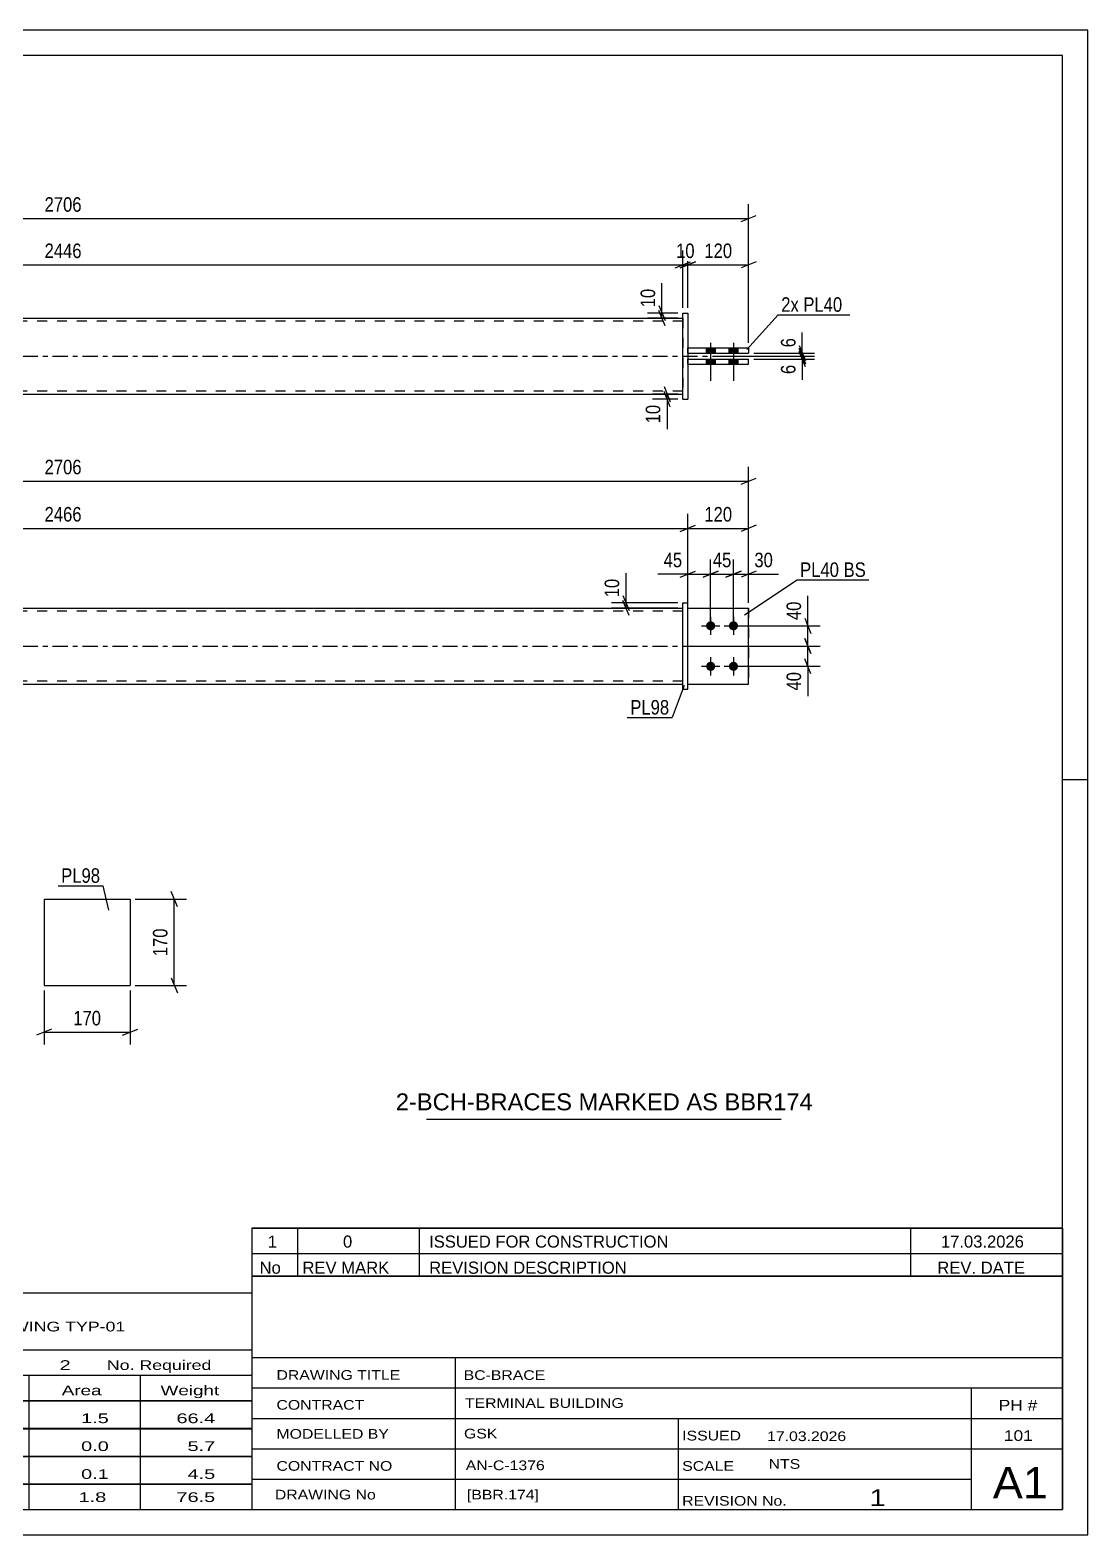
# Model space of a CAD drawing. Header units: millimetres. Extents: x 0 to 420, y 0 to 297.
# Drawn here: x 211.3 to 420, y 0 to 297 of the extents above; entities that cross this region are included whole.
import ezdxf

# ---------------------------------------------------------------- set-up
doc = ezdxf.new("R2010")
doc.units = ezdxf.units.MM
doc.linetypes.add('DXK_LINE_DOT2', pattern=[3.9198, 1.9599, -1.9599])
doc.linetypes.add('DXK_LINE_DOT3', pattern=[5.9187, 2.979, -0.9799, 0.9799, -0.9799])
doc.styles.add('Arial', font='ARIAL.TTF', dxfattribs={"height": 0.2})
doc.styles.add('Arial Narrow', font='ARIALN.TTF', dxfattribs={"height": 0.2})

# ---------------------------------------------------------------- blocks, each defined once
blk = doc.blocks.new('Unknown-580608223-1163')
at = {"color": 5, "linetype": 'Continuous'}
for p, q in [((420, 297), (0, 297)), ((420, 0), (420, 297)), ((415, 292), (5, 292)), ((415, 5), (415, 292)), ((420, 149), (415, 149)), ((5, 5), (415, 5)), ((0, 0), (420, 0))]:
    blk.add_line(p, q, dxfattribs=at)
blk = doc.blocks.new('Part-580608223-1739 - 1733')
at = {"color": 7, "linetype": 'DXK_LINE_DOT2'}
for p, q in [((341.05, 182.93), (353.05, 182.93)), ((341.05, 167.93), (341.05, 182.93)), ((341.05, 182.93), (353.05, 182.93)), ((353.05, 182.93), (353.05, 182.93)), ((353.05, 182.93), (353.05, 167.93)), ((341.05, 167.93), (341.05, 167.93)), ((341.05, 167.93), (353.05, 167.93)), ((341.05, 167.93), (353.05, 167.93))]:
    blk.add_line(p, q, dxfattribs=at)
blk = doc.blocks.new('Part-580608223-1744 - 1733')
at = {"color": 2, "linetype": 'Continuous'}
for p, q in [((341.05, 182.93), (353.05, 182.93)), ((353.05, 182.93), (353.05, 182.93)), ((353.05, 167.93), (353.05, 182.93)), ((341.05, 167.93), (353.05, 167.93))]:
    blk.add_line(p, q, dxfattribs=at)
at = {"color": 7, "linetype": 'DXK_LINE_DOT2'}
for p, q in [((341.05, 182.93), (353.05, 182.93)), ((341.05, 167.93), (341.05, 182.93)), ((353.05, 182.93), (353.05, 182.93)), ((341.05, 167.93), (341.05, 167.93)), ((341.05, 167.93), (353.05, 167.93))]:
    blk.add_line(p, q, dxfattribs=at)
blk = doc.blocks.new('Part-580608223-1774 - 1733')
at = {"color": 2, "linetype": 'Continuous'}
for p, q in [((340.05, 183.93), (341.05, 183.93)), ((340.05, 166.93), (340.05, 183.93)), ((341.05, 166.93), (341.05, 183.93)), ((340.05, 166.93), (340.05, 166.93)), ((340.05, 166.93), (341.05, 166.93))]:
    blk.add_line(p, q, dxfattribs=at)
at = {"color": 7, "linetype": 'DXK_LINE_DOT2'}
for p, q in [((340.05, 183.93), (341.05, 183.93)), ((340.05, 166.93), (341.05, 166.93))]:
    blk.add_line(p, q, dxfattribs=at)
blk = doc.blocks.new('Part-580608223-1779 - 1733')
at = {"color": 2, "linetype": 'Continuous'}
for p, q in [((95.49, 182.93), (340.05, 182.93)), ((95.49, 167.93), (340.05, 167.93))]:
    blk.add_line(p, q, dxfattribs=at)
at = {"color": 7, "linetype": 'DXK_LINE_DOT2'}
for p, q in [((95.49, 167.93), (95.49, 182.93)), ((340.05, 182.33), (95.49, 182.33)), ((340.05, 167.93), (340.05, 182.93)), ((340.05, 168.53), (95.49, 168.53))]:
    blk.add_line(p, q, dxfattribs=at)
at = {"color": 7, "linetype": 'DXK_LINE_DOT3'}
blk.add_line((85.49, 175.43), (350.05, 175.43), dxfattribs=at)
blk = doc.blocks.new('Bolt-580608223-1780 - 1733')
at = {"linetype": 'Continuous'}
for points in [[(345.55, 180.33), (345.74, 180.31), (345.92, 180.25), (346.08, 180.15), (346.22, 180.03), (346.33, 179.88), (346.41, 179.7), (346.45, 179.52), (346.45, 179.33), (346.41, 179.15), (346.33, 178.98), (346.22, 178.82), (346.08, 178.7), (345.92, 178.6), (345.74, 178.55), (345.55, 178.53), (345.37, 178.55), (345.19, 178.6), (345.03, 178.7), (344.89, 178.82), (344.78, 178.98), (344.7, 179.15), (344.66, 179.33), (344.66, 179.52), (344.7, 179.7), (344.78, 179.88), (344.89, 180.03), (345.03, 180.15), (345.19, 180.25), (345.37, 180.31)], [(350.05, 180.33), (350.24, 180.31), (350.42, 180.25), (350.58, 180.15), (350.72, 180.03), (350.83, 179.88), (350.91, 179.7), (350.95, 179.52), (350.95, 179.33), (350.91, 179.15), (350.83, 178.98), (350.72, 178.82), (350.58, 178.7), (350.42, 178.6), (350.24, 178.55), (350.05, 178.53), (349.87, 178.55), (349.69, 178.6), (349.53, 178.7), (349.39, 178.82), (349.28, 178.98), (349.2, 179.15), (349.16, 179.33), (349.16, 179.52), (349.2, 179.7), (349.28, 179.88), (349.39, 180.03), (349.53, 180.15), (349.69, 180.25), (349.87, 180.31)], [(345.55, 172.33), (345.74, 172.31), (345.92, 172.25), (346.08, 172.15), (346.22, 172.03), (346.33, 171.88), (346.41, 171.7), (346.45, 171.52), (346.45, 171.33), (346.41, 171.15), (346.33, 170.98), (346.22, 170.82), (346.08, 170.7), (345.92, 170.6), (345.74, 170.55), (345.55, 170.53), (345.37, 170.55), (345.19, 170.6), (345.03, 170.7), (344.89, 170.82), (344.78, 170.98), (344.7, 171.15), (344.66, 171.33), (344.66, 171.52), (344.7, 171.7), (344.78, 171.88), (344.89, 172.03), (345.03, 172.15), (345.19, 172.25), (345.37, 172.31)], [(350.05, 172.33), (350.24, 172.31), (350.42, 172.25), (350.58, 172.15), (350.72, 172.03), (350.83, 171.88), (350.91, 171.7), (350.95, 171.52), (350.95, 171.33), (350.91, 171.15), (350.83, 170.98), (350.72, 170.82), (350.58, 170.7), (350.42, 170.6), (350.24, 170.55), (350.05, 170.53), (349.87, 170.55), (349.69, 170.6), (349.53, 170.7), (349.39, 170.82), (349.28, 170.98), (349.2, 171.15), (349.16, 171.33), (349.16, 171.52), (349.2, 171.7), (349.28, 171.88), (349.39, 172.03), (349.53, 172.15), (349.69, 172.25), (349.87, 172.31)]]:
    blk.add_hatch(color=1, dxfattribs=at).paths.add_polyline_path(points)
at = {"color": 1, "linetype": 'Continuous'}
for p, q in [((345.55, 181.23), (345.55, 177.63)), ((350.05, 181.23), (350.05, 177.63)), ((343.75, 179.43), (347.35, 179.43)), ((348.25, 179.43), (351.85, 179.43)), ((345.55, 173.23), (345.55, 169.63)), ((350.05, 173.23), (350.05, 169.63)), ((343.75, 171.43), (347.35, 171.43)), ((348.25, 171.43), (351.85, 171.43))]:
    blk.add_line(p, q, dxfattribs=at)
blk = doc.blocks.new('Bolt-580608223-1399 - 1390')
at = {"linetype": 'Continuous'}
for points in [[(346.45, 234.26), (344.65, 234.26), (344.65, 233.26), (346.45, 233.26)], [(346.45, 234.26), (344.65, 234.26), (344.65, 233.26), (346.45, 233.26)], [(346.45, 232.06), (344.65, 232.06), (344.65, 231.06), (346.45, 231.06)], [(346.45, 232.06), (344.65, 232.06), (344.65, 231.06), (346.45, 231.06)], [(350.95, 234.26), (349.15, 234.26), (349.15, 233.26), (350.95, 233.26)], [(350.95, 234.26), (349.15, 234.26), (349.15, 233.26), (350.95, 233.26)], [(350.95, 232.06), (349.15, 232.06), (349.15, 231.06), (350.95, 231.06)], [(350.95, 232.06), (349.15, 232.06), (349.15, 231.06), (350.95, 231.06)]]:
    blk.add_hatch(color=1, dxfattribs=at).paths.add_polyline_path(points)
at = {"color": 1, "linetype": 'Continuous'}
for p, q in [((345.55, 235.26), (345.55, 227.76)), ((345.55, 235.26), (345.55, 227.76)), ((350.05, 235.26), (350.05, 227.76)), ((350.05, 235.26), (350.05, 227.76)), ((344.65, 234.26), (344.65, 233.26)), ((344.65, 234.26), (344.65, 233.26)), ((344.65, 232.06), (344.65, 231.06)), ((344.65, 232.06), (344.65, 231.06)), ((346.45, 234.26), (346.45, 233.26)), ((346.45, 234.26), (346.45, 233.26)), ((346.45, 232.06), (346.45, 231.06)), ((346.45, 232.06), (346.45, 231.06)), ((349.15, 234.26), (349.15, 233.26)), ((349.15, 234.26), (349.15, 233.26)), ((349.15, 232.06), (349.15, 231.06)), ((349.15, 232.06), (349.15, 231.06)), ((350.95, 234.26), (350.95, 233.26)), ((350.95, 234.26), (350.95, 233.26)), ((350.95, 232.06), (350.95, 231.06)), ((350.95, 232.06), (350.95, 231.06))]:
    blk.add_line(p, q, dxfattribs=at)
blk = doc.blocks.new('Part-580608223-1425 - 1390')
at = {"color": 2, "linetype": 'Continuous'}
for p, q in [((95.49, 240.16), (340.05, 240.16)), ((95.49, 225.16), (340.05, 225.16))]:
    blk.add_line(p, q, dxfattribs=at)
at = {"color": 7, "linetype": 'DXK_LINE_DOT2'}
for p, q in [((95.49, 225.16), (95.49, 240.16)), ((340.05, 239.56), (95.49, 239.56)), ((340.05, 240.16), (340.05, 225.16)), ((340.05, 225.76), (95.49, 225.76))]:
    blk.add_line(p, q, dxfattribs=at)
at = {"color": 7, "linetype": 'DXK_LINE_DOT3'}
blk.add_line((85.49, 232.66), (350.05, 232.66), dxfattribs=at)
blk = doc.blocks.new('Part-580608223-1426 - 1390')
at = {"color": 2, "linetype": 'Continuous'}
for p, q in [((340.05, 241.16), (340.05, 241.16)), ((340.05, 224.16), (340.05, 241.16)), ((340.05, 241.16), (341.05, 241.16)), ((341.05, 241.16), (341.05, 241.16)), ((341.05, 241.16), (341.05, 224.16)), ((340.05, 224.16), (341.05, 224.16)), ((340.05, 224.16), (340.05, 224.16)), ((341.05, 224.16), (341.05, 224.16))]:
    blk.add_line(p, q, dxfattribs=at)
at = {"color": 7, "linetype": 'DXK_LINE_DOT2'}
for p, q in [((340.05, 241.16), (340.05, 241.16)), ((340.05, 241.16), (341.05, 241.16)), ((340.05, 224.16), (341.05, 224.16))]:
    blk.add_line(p, q, dxfattribs=at)
blk = doc.blocks.new('Part-580608223-1452 - 1390')
at = {"color": 2, "linetype": 'Continuous'}
for p, q in [((341.05, 234.26), (353.05, 234.26)), ((341.05, 233.26), (353.05, 233.26)), ((353.05, 234.26), (353.05, 233.26))]:
    blk.add_line(p, q, dxfattribs=at)
at = {"color": 7, "linetype": 'DXK_LINE_DOT2'}
for p, q in [((341.05, 233.26), (341.05, 234.26)), ((341.05, 234.26), (353.05, 234.26)), ((341.05, 233.26), (353.05, 233.26)), ((353.05, 234.26), (353.05, 234.26))]:
    blk.add_line(p, q, dxfattribs=at)
blk = doc.blocks.new('Part-580608223-1457 - 1390')
at = {"color": 2, "linetype": 'Continuous'}
for p, q in [((341.05, 232.06), (353.05, 232.06)), ((353.05, 231.06), (353.05, 232.06)), ((341.05, 231.06), (353.05, 231.06))]:
    blk.add_line(p, q, dxfattribs=at)
at = {"color": 7, "linetype": 'DXK_LINE_DOT2'}
for p, q in [((341.05, 231.06), (341.05, 232.06)), ((341.05, 232.06), (353.05, 232.06)), ((341.05, 231.06), (353.05, 231.06))]:
    blk.add_line(p, q, dxfattribs=at)
blk = doc.blocks.new('Part-580608223-2275 - 2269')
at = {"color": 2, "linetype": 'Continuous'}
for p, q in [((214.01, 125.46), (214.01, 108.46)), ((214.01, 125.46), (231.01, 125.46)), ((231.01, 125.46), (231.01, 108.46)), ((214.01, 108.46), (231.01, 108.46))]:
    blk.add_line(p, q, dxfattribs=at)
blk = doc.blocks.new('StraightDimension-580608223-1827 - 1733')
at = {"color": 7, "linetype": 'Continuous'}
for p, q in [((344.05, 189.04), (347.05, 190.24)), ((345.55, 180.43), (345.55, 192.49)), ((351.55, 190.24), (348.55, 189.04)), ((350.05, 180.43), (350.05, 192.49)), ((345.55, 189.64), (350.05, 189.64))]:
    blk.add_line(p, q, dxfattribs=at)
at = {"color": 0}
blk.add_wipeout([(350.23, 190.39), (350.23, 194.59), (345.38, 194.59), (345.38, 190.39)], dxfattribs=at)
at = {"color": 3, "style": 'Arial Narrow'}
blk.add_text('45', height=2.863, dxfattribs=at).set_placement((345.98, 190.99))
blk = doc.blocks.new('StraightDimension-580608223-1896 - 1733')
at = {"color": 7, "linetype": 'Continuous'}
for p, q in [((339.55, 198.06), (342.55, 199.26)), ((341.05, 183.93), (341.05, 201.51)), ((354.55, 199.26), (351.55, 198.06)), ((353.05, 183.93), (353.05, 201.51)), ((341.05, 198.66), (353.05, 198.66))]:
    blk.add_line(p, q, dxfattribs=at)
at = {"color": 0}
blk.add_wipeout([(350.4, 199.41), (350.4, 203.61), (343.71, 203.61), (343.71, 199.41)], dxfattribs=at)
at = {"color": 3, "style": 'Arial Narrow'}
blk.add_text('120', height=2.863, dxfattribs=at).set_placement((344.31, 200.01))
blk = doc.blocks.new('StraightDimension-580608223-1857 - 1733')
at = {"color": 7, "linetype": 'Continuous'}
for p, q in [((83.99, 208.58), (80.99, 207.38)), ((82.49, 183.93), (82.49, 210.83)), ((82.49, 207.98), (353.05, 207.98)), ((351.55, 207.38), (354.55, 208.58)), ((353.05, 183.93), (353.05, 210.83))]:
    blk.add_line(p, q, dxfattribs=at)
at = {"color": 0}
blk.add_wipeout([(222.03, 208.73), (222.03, 212.93), (213.51, 212.93), (213.51, 208.73)], dxfattribs=at)
at = {"color": 3, "style": 'Arial Narrow'}
blk.add_text('2706', height=2.863, dxfattribs=at).set_placement((214.11, 209.33))
blk = doc.blocks.new('StraightDimension-580608223-1802 - 1733')
at = {"color": 7, "linetype": 'Continuous'}
for p, q in [((328.25, 185.43), (329.45, 182.43)), ((329.45, 181.43), (328.25, 184.43)), ((339.05, 183.93), (326, 183.93)), ((339.05, 182.93), (326, 182.93)), ((328.85, 182.93), (328.85, 183.93))]:
    blk.add_line(p, q, dxfattribs=at)
at = {"color": 0}
blk.add_wipeout([(328.1, 189.31), (323.9, 189.31), (323.9, 184.45), (328.1, 184.45)], dxfattribs=at)
at = {"color": 7, "linetype": 'Continuous'}
blk.add_line((328.85, 183.93), (328.85, 189.83), dxfattribs=at)
blk.add_line((328.85, 183.93), (328.85, 189.83), dxfattribs=at)
at = {"color": 3, "style": 'Arial Narrow'}
blk.add_text('10', height=2.863, rotation=90.0002, dxfattribs=at).set_placement((327.5, 185.05))
blk = doc.blocks.new('StraightDimension-580608223-1811 - 1733')
at = {"color": 7, "linetype": 'Continuous'}
for p, q in [((339.55, 189.04), (342.55, 190.24)), ((341.05, 183.93), (341.05, 192.49)), ((347.05, 190.24), (344.05, 189.04)), ((345.55, 180.43), (345.55, 192.49)), ((341.05, 189.64), (345.55, 189.64))]:
    blk.add_line(p, q, dxfattribs=at)
at = {"color": 0}
blk.add_wipeout([(340.53, 190.39), (340.53, 194.59), (335.67, 194.59), (335.67, 190.39)], dxfattribs=at)
at = {"color": 7, "linetype": 'Continuous'}
blk.add_line((341.05, 189.64), (335.15, 189.64), dxfattribs=at)
blk.add_line((341.05, 189.64), (335.15, 189.64), dxfattribs=at)
at = {"color": 3, "style": 'Arial Narrow'}
blk.add_text('45', height=2.863, dxfattribs=at).set_placement((336.27, 190.99))
blk = doc.blocks.new('StraightDimension-580608223-1840 - 1733')
at = {"color": 7, "linetype": 'Continuous'}
for p, q in [((348.55, 189.04), (351.55, 190.24)), ((350.05, 180.43), (350.05, 192.49)), ((354.55, 190.24), (351.55, 189.04)), ((353.05, 183.93), (353.05, 192.49)), ((350.05, 189.64), (353.05, 189.64))]:
    blk.add_line(p, q, dxfattribs=at)
at = {"color": 0}
blk.add_wipeout([(358.44, 190.39), (358.44, 194.59), (353.58, 194.59), (353.58, 190.39)], dxfattribs=at)
at = {"color": 7, "linetype": 'Continuous'}
blk.add_line((353.05, 189.64), (358.96, 189.64), dxfattribs=at)
blk.add_line((353.05, 189.64), (358.96, 189.64), dxfattribs=at)
at = {"color": 3, "style": 'Arial Narrow'}
blk.add_text('30', height=2.863, dxfattribs=at).set_placement((354.18, 190.99))
blk = doc.blocks.new('StraightDimension-580608223-1877 - 1733')
at = {"color": 7, "linetype": 'Continuous'}
for p, q in [((342.05, 175.43), (367.14, 175.43)), ((364.14, 176.93), (365.34, 173.93)), ((364.74, 171.43), (364.74, 175.43)), ((365.34, 169.93), (364.14, 172.93)), ((351.05, 171.43), (367.14, 171.43))]:
    blk.add_line(p, q, dxfattribs=at)
at = {"color": 0}
blk.add_wipeout([(363.99, 170.9), (359.79, 170.9), (359.79, 166.05), (363.99, 166.05)], dxfattribs=at)
at = {"color": 7, "linetype": 'Continuous'}
blk.add_line((364.74, 171.43), (364.74, 165.52), dxfattribs=at)
blk.add_line((364.74, 171.43), (364.74, 165.52), dxfattribs=at)
at = {"color": 3, "style": 'Arial Narrow'}
blk.add_text('40', height=2.863, rotation=90.0002, dxfattribs=at).set_placement((363.39, 166.65))
blk = doc.blocks.new('StraightDimension-580608223-1886 - 1733')
at = {"color": 7, "linetype": 'Continuous'}
for p, q in [((351.05, 179.43), (367.14, 179.43)), ((364.14, 180.93), (365.34, 177.93)), ((364.74, 175.43), (364.74, 179.43)), ((342.05, 175.43), (367.14, 175.43)), ((365.34, 173.93), (364.14, 176.93))]:
    blk.add_line(p, q, dxfattribs=at)
at = {"color": 0}
blk.add_wipeout([(363.99, 184.81), (359.79, 184.81), (359.79, 179.95), (363.99, 179.95)], dxfattribs=at)
at = {"color": 7, "linetype": 'Continuous'}
blk.add_line((364.74, 179.43), (364.74, 185.33), dxfattribs=at)
blk.add_line((364.74, 179.43), (364.74, 185.33), dxfattribs=at)
at = {"color": 3, "style": 'Arial Narrow'}
blk.add_text('40', height=2.863, rotation=90.0002, dxfattribs=at).set_placement((363.39, 180.55))
blk = doc.blocks.new('StraightDimension-580608223-1915 - 1733')
at = {"color": 7, "linetype": 'Continuous'}
for p, q in [((95.99, 199.26), (92.99, 198.06)), ((94.49, 176.43), (94.49, 201.51)), ((339.55, 198.06), (342.55, 199.26)), ((341.05, 183.93), (341.05, 201.51)), ((94.49, 198.66), (341.05, 198.66))]:
    blk.add_line(p, q, dxfattribs=at)
at = {"color": 0}
blk.add_wipeout([(222.03, 199.41), (222.03, 203.61), (213.51, 203.61), (213.51, 199.41)], dxfattribs=at)
at = {"color": 3, "style": 'Arial Narrow'}
blk.add_text('2466', height=2.863, dxfattribs=at).set_placement((214.11, 200.01))
blk = doc.blocks.new('StraightDimension-580608223-1551 - 1390')
at = {"color": 7, "linetype": 'Continuous'}
for p, q in [((341.05, 242.16), (341.05, 253.51)), ((353.05, 235.26), (353.05, 253.51)), ((339.55, 250.06), (342.55, 251.26)), ((341.05, 250.66), (353.05, 250.66)), ((354.55, 251.26), (351.55, 250.06))]:
    blk.add_line(p, q, dxfattribs=at)
at = {"color": 0}
blk.add_wipeout([(350.4, 251.41), (350.4, 255.61), (343.71, 255.61), (343.71, 251.41)], dxfattribs=at)
at = {"color": 3, "style": 'Arial Narrow'}
blk.add_text('120', height=2.863, dxfattribs=at).set_placement((344.31, 252.01))
blk = doc.blocks.new('StraightDimension-580608223-1459 - 1390')
at = {"color": 7, "linetype": 'Continuous'}
for p, q in [((336.36, 226.66), (337.56, 223.66)), ((339.05, 225.16), (334.11, 225.16)), ((339.05, 224.16), (334.11, 224.16)), ((337.56, 222.66), (336.36, 225.66)), ((336.96, 224.16), (336.96, 225.16))]:
    blk.add_line(p, q, dxfattribs=at)
at = {"color": 0}
blk.add_wipeout([(336.21, 223.64), (332.01, 223.64), (332.01, 218.78), (336.21, 218.78)], dxfattribs=at)
at = {"color": 7, "linetype": 'Continuous'}
blk.add_line((336.96, 224.16), (336.96, 218.26), dxfattribs=at)
blk.add_line((336.96, 224.16), (336.96, 218.26), dxfattribs=at)
at = {"color": 3, "style": 'Arial Narrow'}
blk.add_text('10', height=2.863, rotation=90.0002, dxfattribs=at).set_placement((335.61, 219.38))
blk = doc.blocks.new('StraightDimension-580608223-1473 - 1390')
at = {"color": 7, "linetype": 'Continuous'}
for p, q in [((339.05, 241.16), (333.1, 241.16)), ((335.35, 242.66), (336.55, 239.66)), ((336.55, 238.66), (335.35, 241.66)), ((335.95, 240.16), (335.95, 241.16)), ((339.05, 240.16), (333.1, 240.16))]:
    blk.add_line(p, q, dxfattribs=at)
at = {"color": 0}
blk.add_wipeout([(335.2, 246.54), (331, 246.54), (331, 241.69), (335.2, 241.69)], dxfattribs=at)
at = {"color": 7, "linetype": 'Continuous'}
blk.add_line((335.95, 241.16), (335.95, 247.07), dxfattribs=at)
blk.add_line((335.95, 241.16), (335.95, 247.07), dxfattribs=at)
at = {"color": 3, "style": 'Arial Narrow'}
blk.add_text('10', height=2.863, rotation=90.0002, dxfattribs=at).set_placement((334.6, 242.29))
blk = doc.blocks.new('StraightDimension-580608223-1520 - 1390')
at = {"color": 7, "linetype": 'Continuous'}
for p, q in [((82.49, 235.26), (82.49, 262.65)), ((353.05, 235.26), (353.05, 262.65)), ((83.99, 260.4), (80.99, 259.2)), ((82.49, 259.8), (353.05, 259.8)), ((351.55, 259.2), (354.55, 260.4))]:
    blk.add_line(p, q, dxfattribs=at)
at = {"color": 0}
blk.add_wipeout([(222.03, 260.55), (222.03, 264.75), (213.51, 264.75), (213.51, 260.55)], dxfattribs=at)
at = {"color": 3, "style": 'Arial Narrow'}
blk.add_text('2706', height=2.863, dxfattribs=at).set_placement((214.11, 261.15))
blk = doc.blocks.new('StraightDimension-580608223-1561 - 1390')
at = {"color": 7, "linetype": 'Continuous'}
for p, q in [((340.05, 242.16), (340.05, 253.51)), ((341.05, 242.16), (341.05, 253.51)), ((338.55, 250.06), (341.55, 251.26)), ((342.55, 251.26), (339.55, 250.06)), ((340.05, 250.66), (341.05, 250.66))]:
    blk.add_line(p, q, dxfattribs=at)
at = {"color": 0}
blk.add_wipeout([(342.98, 251.41), (342.98, 255.61), (338.13, 255.61), (338.13, 251.41)], dxfattribs=at)
at = {"color": 3, "style": 'Arial Narrow'}
blk.add_text('10', height=2.863, dxfattribs=at).set_placement((338.73, 252.01))
blk = doc.blocks.new('StraightDimension-580608223-1571 - 1390')
at = {"color": 7, "linetype": 'Continuous'}
for p, q in [((95.49, 242.16), (95.49, 253.51)), ((340.05, 242.16), (340.05, 253.51)), ((96.99, 251.26), (93.99, 250.06)), ((95.49, 250.66), (340.05, 250.66)), ((338.55, 250.06), (341.55, 251.26))]:
    blk.add_line(p, q, dxfattribs=at)
at = {"color": 0}
blk.add_wipeout([(222.03, 251.41), (222.03, 255.61), (213.51, 255.61), (213.51, 251.41)], dxfattribs=at)
at = {"color": 3, "style": 'Arial Narrow'}
blk.add_text('2446', height=2.863, dxfattribs=at).set_placement((214.11, 252.01))
blk = doc.blocks.new('StraightDimension-580608223-1656 - 1390')
at = {"color": 7, "linetype": 'Continuous'}
for p, q in [((363.04, 234.76), (364.24, 231.76)), ((348.8, 232.66), (366.04, 232.66)), ((354.05, 233.26), (366.04, 233.26)), ((364.24, 231.16), (363.04, 234.16)), ((363.64, 232.66), (363.64, 233.26))]:
    blk.add_line(p, q, dxfattribs=at)
at = {"color": 0}
blk.add_wipeout([(362.89, 236.82), (358.69, 236.82), (358.69, 233.79), (362.89, 233.79)], dxfattribs=at)
at = {"color": 7, "linetype": 'Continuous'}
blk.add_line((363.64, 233.26), (363.64, 237.34), dxfattribs=at)
blk.add_line((363.64, 233.26), (363.64, 237.34), dxfattribs=at)
at = {"color": 3, "style": 'Arial Narrow'}
blk.add_text('6', height=2.86, rotation=90.0002, dxfattribs=at).set_placement((362.29, 234.39))
blk = doc.blocks.new('StraightDimension-580608223-1667 - 1390')
at = {"color": 7, "linetype": 'Continuous'}
for p, q in [((348.8, 232.66), (366.04, 232.66)), ((354.05, 232.06), (366.04, 232.06)), ((363.04, 234.16), (364.24, 231.16)), ((364.24, 230.56), (363.04, 233.56)), ((363.64, 232.06), (363.64, 232.66))]:
    blk.add_line(p, q, dxfattribs=at)
at = {"color": 0}
blk.add_wipeout([(362.89, 231.54), (358.69, 231.54), (358.69, 228.51), (362.89, 228.51)], dxfattribs=at)
at = {"color": 7, "linetype": 'Continuous'}
blk.add_line((363.64, 232.06), (363.64, 227.98), dxfattribs=at)
blk.add_line((363.64, 232.06), (363.64, 227.98), dxfattribs=at)
at = {"color": 3, "style": 'Arial Narrow'}
blk.add_text('6', height=2.86, rotation=90.0002, dxfattribs=at).set_placement((362.29, 229.11))
blk = doc.blocks.new('StraightDimension-580608223-2277 - 2269')
at = {"color": 7, "linetype": 'Continuous'}
for p, q in [((232.01, 125.46), (242.11, 125.46)), ((240.31, 123.96), (239.11, 126.96)), ((239.71, 108.46), (239.71, 125.46)), ((239.11, 109.96), (240.31, 106.96)), ((232.01, 108.46), (242.11, 108.46))]:
    blk.add_line(p, q, dxfattribs=at)
at = {"color": 0}
blk.add_wipeout([(238.96, 120.3), (234.76, 120.3), (234.76, 113.61), (238.96, 113.61)], dxfattribs=at)
at = {"color": 3, "style": 'Arial Narrow'}
blk.add_text('170', height=2.863, rotation=90.0002, dxfattribs=at).set_placement((238.36, 114.21))
blk = doc.blocks.new('StraightDimension-580608223-2286 - 2269')
at = {"color": 7, "linetype": 'Continuous'}
for p, q in [((214.01, 107.46), (214.01, 96.81)), ((231.01, 107.46), (231.01, 96.81)), ((215.51, 99.81), (212.51, 98.61)), ((214.01, 99.21), (231.01, 99.21)), ((229.51, 98.61), (232.51, 99.81))]:
    blk.add_line(p, q, dxfattribs=at)
at = {"color": 0}
blk.add_wipeout([(225.85, 99.96), (225.85, 104.16), (219.17, 104.16), (219.17, 99.96)], dxfattribs=at)
at = {"color": 3, "style": 'Arial Narrow'}
blk.add_text('170', height=2.863, dxfattribs=at).set_placement((219.77, 100.56))
blk = doc.blocks.new('Unknown-580608223-3641')
at = {"color": 7, "linetype": 'Continuous'}
for p, q in [((255, 51.05), (255, 5)), ((255, 51.05), (415, 51.05)), ((415, 51), (415, 5)), ((255, 35), (415, 35)), ((295.14, 35), (295.14, 5)), ((255, 29), (415, 29)), ((397, 5.05), (397, 29.05)), ((255, 23), (415, 23)), ((339.14, 23), (339.14, 5)), ((255, 17), (415, 17)), ((255, 11), (397, 11)), ((255, 5), (415, 5))]:
    blk.add_line(p, q, dxfattribs=at)
at = {"color": 7, "style": 'Arial Narrow'}
for s, height, width, p in [('DRAWING TITLE', 1.9089, 1.425378, (259.88, 30.61)), ('BC-BRACE', 1.909, 1.425378, (296.81, 30.59)), ('TERMINAL BUILDING', 1.9089, 1.425378, (297.06, 25.07)), ('CONTRACT', 1.909, 1.425378, (259.88, 24.71)), ('MODELLED BY', 1.9089, 1.425378, (259.88, 18.98)), ('GSK', 1.909, 1.425378, (296.88, 19.04)), ('ISSUED', 1.909, 1.425378, (339.94, 18.64)), ('17.03.2026', 1.909, 1.425378, (356.69, 18.52)), ('CONTRACT NO', 1.9089, 1.425378, (259.88, 12.66)), ('AN-C-1376', 1.909, 1.425378, (297.23, 12.78)), ('SCALE', 1.909, 1.425378, (339.94, 12.65)), ('A1', 6.204, 1.25, (401.24, 7.2)), ('DRAWING No', 1.909, 1.425378, (259.56, 7)), ('[BBR.174]', 1.909, 1.425378, (297.46, 6.99)), ('1', 3.34, 1.5, (376.91, 5.68)), ('REVISION No.', 1.9089, 1.425378, (339.94, 5.77))]:
    blk.add_text(s, height=height, dxfattribs=dict(at, width=width)).set_placement(p)
at = {"color": 7, "linetype": 'Continuous', "style": 'Arial Narrow'}
for s, height, width, p in [('PH #', 2.1, 1.42538, (402.4, 24.55)), ('101', 2.1, 1.42538, (403.41, 18.55)), ('NTS', 1.909, 1.425378, (357, 13.05))]:
    blk.add_text(s, height=height, dxfattribs=dict(at, width=width)).set_placement(p)
blk = doc.blocks.new('Unknown-580608223-3642')
at = {"color": 7, "linetype": 'Continuous'}
for p, q in [((255, 60.55), (415, 60.55)), ((415, 60.55), (255, 60.55)), ((255, 60.55), (255, 55.55)), ((264, 60.55), (264, 55.55)), ((288, 60.55), (288, 55.55)), ((385, 60.55), (385, 55.55)), ((415, 60.55), (415, 55.55)), ((255, 55.55), (415, 55.55)), ((255, 55.55), (255, 51.05)), ((255, 55.55), (415, 55.55)), ((264, 55.55), (264, 51.05)), ((288, 55.55), (288, 51.05)), ((385, 55.55), (385, 51.05)), ((415, 55.55), (415, 51.05)), ((415, 51.05), (255, 51.05))]:
    blk.add_line(p, q, dxfattribs=at)
at = {"color": 7, "linetype": 'Continuous', "style": 'Arial Narrow'}
for s, height, width, p in [('1', 2.39, 1.196471, (258.16, 56.7)), ('0', 2.39, 1.196471, (273, 56.7)), ('ISSUED FOR CONSTRUCTION', 2.3861, 1.196471, (290, 56.7)), ('17.03.2026', 2.386, 1.196471, (391, 56.7)), ('No', 2.386, 1.2, (256.54, 51.55)), ('REV MARK', 2.386, 1.2, (265, 51.55)), ('REVISION DESCRIPTION', 2.3861, 1.2, (290, 51.55)), ('REV. DATE', 2.386, 1.2, (390.28, 51.55))]:
    blk.add_text(s, height=height, dxfattribs=dict(at, width=width)).set_placement(p)
blk = doc.blocks.new('Unknown-580608223-3643')
at = {"color": 7, "linetype": 'Continuous'}
for p, q in [((95, 47.75), (255, 47.75)), ((95, 36.5), (95, 47.75)), ((255, 47.75), (255, 36.5)), ((95, 36.5), (255, 36.5)), ((95, 36.5), (95, 31.5)), ((255, 36.5), (255, 31.5)), ((95, 31.5), (255, 31.5)), ((95, 31.5), (95, 26.5)), ((119, 31.5), (119, 26.5)), ((154.5, 31.5), (154.5, 26.5)), ((180.5, 31.5), (180.5, 26.5)), ((193.5, 31.5), (193.5, 26.5)), ((211, 31.5), (211, 26.5)), ((233, 31.5), (233, 26.5)), ((255, 31.5), (255, 26.5)), ((95, 26.5), (255, 26.5)), ((95, 26.45), (95, 21.05)), ((95, 26.45), (255, 26.45)), ((119, 26.5), (119, 21)), ((154.5, 26.5), (154.5, 21)), ((180.5, 26.5), (180.5, 21)), ((193.5, 26.5), (193.5, 21)), ((211, 26.5), (211, 21)), ((233, 26.5), (233, 21)), ((255, 26.45), (255, 21.05)), ((95, 21.05), (255, 21.05)), ((95, 20.95), (95, 15.55)), ((95, 20.95), (255, 20.95)), ((119, 21), (119, 15.5)), ((154.5, 21), (154.5, 15.5)), ((180.5, 21), (180.5, 15.5)), ((193.5, 21), (193.5, 15.5)), ((211, 21), (211, 15.5)), ((233, 21), (233, 15.5)), ((255, 20.95), (255, 15.55)), ((95, 15.55), (255, 15.55)), ((95, 15.45), (95, 10.05)), ((95, 15.45), (255, 15.45)), ((119, 15.5), (119, 10)), ((154.5, 15.5), (154.5, 10)), ((180.5, 15.5), (180.5, 10)), ((193.5, 15.5), (193.5, 10)), ((211, 15.5), (211, 10)), ((233, 15.5), (233, 10)), ((255, 15.45), (255, 10.05)), ((95, 10.05), (255, 10.05)), ((95, 10), (255, 10)), ((95, 10), (95, 5)), ((211, 10), (211, 5)), ((233, 10), (233, 5)), ((255, 10), (255, 5)), ((95, 5), (255, 5))]:
    blk.add_line(p, q, dxfattribs=at)
at = {"color": 7, "style": 'Arial Narrow'}
for s, height, width, p in [('GENERAL NOTES & WELD DETAILS :', 2.8633, 1.4, (96.15, 40.06)), ('REFER TYP DRAWING TYP-01', 1.9089, 1.6, (179.7, 40.16)), ("MATERIAL LIST FOR ASSEMBLY MK'D", 1.9089, 1.6, (96.15, 32.56)), ('BBR174', 1.909, 1.794707, (187.48, 32.47)), ('2', 1.91, 1.794707, (217.08, 32.56)), ('No. Required', 1.9089, 1.6, (226.41, 32.56)), ('Mark', 1.909, 1.7, (96.34, 27.5)), ('Profile', 1.909, 1.7, (129.41, 27.5)), ('Material', 1.909, 1.7, (159.54, 27.56)), ('No.', 1.909, 1.7, (184.5, 27.56)), ('Length', 1.909, 1.7, (195, 27.56)), ('Area', 1.909, 1.7, (217.5, 27.56)), ('Weight', 1.909, 1.7, (237, 27.56))]:
    blk.add_text(s, height=height, dxfattribs=dict(at, width=width)).set_placement(p)
at = {"color": 7, "linetype": 'Continuous', "style": 'Arial Narrow'}
for s, height, width, p in [('BBR174', 1.909, 1.794707, (96.5, 22.06)), ('SHS150*6', 1.909, 1.794707, (121, 22.06)), ('E350', 1.909, 1.794707, (160.74, 22.06)), ('1', 1.91, 1.794707, (184.86, 22.06)), ('2446', 1.909, 1.794707, (197.58, 22.06)), ('1.5', 1.909, 1.794707, (221.32, 22.06)), ('66.4', 1.909, 1.794707, (240.14, 22.06)), ('PL40', 1.909, 1.794707, (96.5, 16.56)), ('PL10*120', 1.909, 1.794707, (121, 16.56)), ('E350', 1.909, 1.794707, (160.74, 16.56)), ('4', 1.91, 1.794707, (184.86, 16.56)), ('150', 1.909, 1.794707, (199.77, 16.56)), ('0.0', 1.909, 1.794707, (221.32, 16.56)), ('5.7', 1.909, 1.794707, (242.33, 16.56)), ('PL98', 1.909, 1.794707, (96.5, 11.06)), ('PL10*170', 1.909, 1.794707, (121, 11.06)), ('E350', 1.909, 1.794707, (160.74, 11.06)), ('2', 1.91, 1.794707, (184.86, 11.06)), ('170', 1.909, 1.794707, (199.77, 11.06)), ('0.1', 1.909, 1.794707, (221.32, 11.06)), ('4.5', 1.909, 1.794707, (242.33, 11.06)), ('Total', 1.909, 1.7, (197.33, 6.5)), ('1.8', 1.909, 1.794707, (220.83, 6.5)), ('76.5', 1.909, 1.794707, (240.14, 6.5))]:
    blk.add_text(s, height=height, dxfattribs=dict(at, width=width)).set_placement(p)
blk = doc.blocks.new('Unknown-580608223-3644')
at = {"color": 7, "linetype": 'Continuous'}
blk.add_line((289.5, 82.05), (359.5, 82.05), dxfattribs=at)
at = {"color": 7, "style": 'Arial'}
blk.add_text('2-BCH-BRACES MARKED AS BBR174', height=3.3428, dxfattribs=at).set_placement((283.43, 83.8))
blk = doc.blocks.new('Mark-580608223-1770 - 1733')
at = {"color": 0}
blk.add_wipeout([(337.37, 161.91), (337.37, 164.91), (329.7, 164.91), (329.7, 161.91)], dxfattribs=at)
blk.add_wipeout([(337.37, 161.91), (337.37, 164.91), (329.7, 164.91), (329.7, 161.91)], dxfattribs=at)
at = {"color": 30, "linetype": 'Continuous'}
for p in [(340.36, 167.62), (329.1, 161.31)]:
    blk.add_line(p, (337.97, 161.31), dxfattribs=at)
at = {"color": 3, "style": 'Arial Narrow'}
blk.add_text('PL98', height=2.863, dxfattribs=at).set_placement((329.7, 161.91))
blk = doc.blocks.new('MarkSet-580608223-2027 - 1733')
at = {"color": 0}
blk.add_wipeout([(370.89, 189.07), (370.89, 192.07), (363.21, 192.07), (363.21, 189.07)], dxfattribs=at)
blk.add_wipeout([(370.89, 189.07), (370.89, 192.07), (363.21, 192.07), (363.21, 189.07)], dxfattribs=at)
at = {"color": 30, "linetype": 'Continuous'}
blk.add_line((352.21, 181.56), (362.61, 188.47), dxfattribs=at)
at = {"color": 0}
blk.add_wipeout([(376.17, 189.07), (376.17, 192.07), (371.79, 192.07), (371.79, 189.07)], dxfattribs=at)
blk.add_wipeout([(376.17, 189.07), (376.17, 192.07), (371.79, 192.07), (371.79, 189.07)], dxfattribs=at)
at = {"color": 30, "linetype": 'Continuous'}
blk.add_line((362.61, 188.47), (376.77, 188.47), dxfattribs=at)
at = {"color": 3, "style": 'Arial Narrow'}
for s, p in [('PL40', (363.21, 189.07)), ('BS', (371.79, 189.07))]:
    blk.add_text(s, height=2.863, dxfattribs=at).set_placement(p)
blk = doc.blocks.new('MarkSet-580608223-1718 - 1390')
at = {"color": 0}
blk.add_wipeout([(362.95, 241.4), (362.95, 244.4), (359.48, 244.4), (359.48, 241.4)], dxfattribs=at)
blk.add_wipeout([(362.95, 241.4), (362.95, 244.4), (359.48, 244.4), (359.48, 241.4)], dxfattribs=at)
at = {"color": 30, "linetype": 'Continuous'}
blk.add_line((352.67, 233.99), (358.88, 240.8), dxfattribs=at)
at = {"color": 0}
blk.add_wipeout([(371.52, 241.4), (371.52, 244.4), (363.85, 244.4), (363.85, 241.4)], dxfattribs=at)
blk.add_wipeout([(371.52, 241.4), (371.52, 244.4), (363.85, 244.4), (363.85, 241.4)], dxfattribs=at)
at = {"color": 30, "linetype": 'Continuous'}
blk.add_line((358.88, 240.8), (373.02, 240.8), dxfattribs=at)
at = {"color": 3, "style": 'Arial Narrow'}
for s, p in [('2x', (359.48, 241.4)), ('PL40', (363.85, 241.4))]:
    blk.add_text(s, height=2.863, dxfattribs=at).set_placement(p)
blk = doc.blocks.new('Mark-580608223-2271 - 2269')
at = {"color": 0}
blk.add_wipeout([(225.07, 128.7), (225.07, 131.7), (217.39, 131.7), (217.39, 128.7)], dxfattribs=at)
blk.add_wipeout([(225.07, 128.7), (225.07, 131.7), (217.39, 131.7), (217.39, 128.7)], dxfattribs=at)
at = {"color": 30, "linetype": 'Continuous'}
for p in [(216.79, 128.1), (226.78, 123.32)]:
    blk.add_line(p, (225.67, 128.1), dxfattribs=at)
at = {"color": 3, "style": 'Arial Narrow'}
blk.add_text('PL98', height=2.863, dxfattribs=at).set_placement((217.39, 128.7))

msp = doc.modelspace()

# ---------------------------------------------------------------- block references
for name in ['Unknown-580608223-1163', 'Part-580608223-1426 - 1390', 'Part-580608223-1425 - 1390', 'Bolt-580608223-1399 - 1390', 'Part-580608223-1452 - 1390', 'Part-580608223-1457 - 1390', 'Part-580608223-1779 - 1733', 'Part-580608223-1774 - 1733', 'Part-580608223-1739 - 1733', 'Part-580608223-1744 - 1733', 'Bolt-580608223-1780 - 1733', 'Part-580608223-2275 - 2269', 'Unknown-580608223-3644', 'Unknown-580608223-3642', 'Unknown-580608223-3641', 'Unknown-580608223-3643']:
    msp.add_blockref(name, (0, 0))

# ---------------------------------------------------------------- next in the draw order: block references
for name in ['StraightDimension-580608223-1551 - 1390', 'StraightDimension-580608223-1459 - 1390', 'StraightDimension-580608223-1827 - 1733', 'StraightDimension-580608223-1877 - 1733', 'Mark-580608223-1770 - 1733', 'Mark-580608223-2271 - 2269', 'StraightDimension-580608223-2277 - 2269']:
    msp.add_blockref(name, (0, 0))

# ---------------------------------------------------------------- next in the draw order: block references
for name in ['StraightDimension-580608223-1473 - 1390', 'StraightDimension-580608223-1896 - 1733', 'StraightDimension-580608223-2286 - 2269']:
    msp.add_blockref(name, (0, 0))

# ---------------------------------------------------------------- next in the draw order: block references
for name in ['StraightDimension-580608223-1520 - 1390', 'StraightDimension-580608223-1857 - 1733']:
    msp.add_blockref(name, (0, 0))

# ---------------------------------------------------------------- next in the draw order: block references
for name in ['StraightDimension-580608223-1561 - 1390', 'StraightDimension-580608223-1656 - 1390', 'StraightDimension-580608223-1840 - 1733', 'StraightDimension-580608223-1802 - 1733']:
    msp.add_blockref(name, (0, 0))

# ---------------------------------------------------------------- next in the draw order: block references
for name in ['StraightDimension-580608223-1571 - 1390', 'StraightDimension-580608223-1667 - 1390', 'StraightDimension-580608223-1811 - 1733']:
    msp.add_blockref(name, (0, 0))

# ---------------------------------------------------------------- next in the draw order: block references
for name in ['MarkSet-580608223-1718 - 1390', 'StraightDimension-580608223-1886 - 1733']:
    msp.add_blockref(name, (0, 0))

# ---------------------------------------------------------------- next in the draw order: block references
for name in ['StraightDimension-580608223-1915 - 1733', 'MarkSet-580608223-2027 - 1733']:
    msp.add_blockref(name, (0, 0))

doc.saveas('drawing.dxf')
